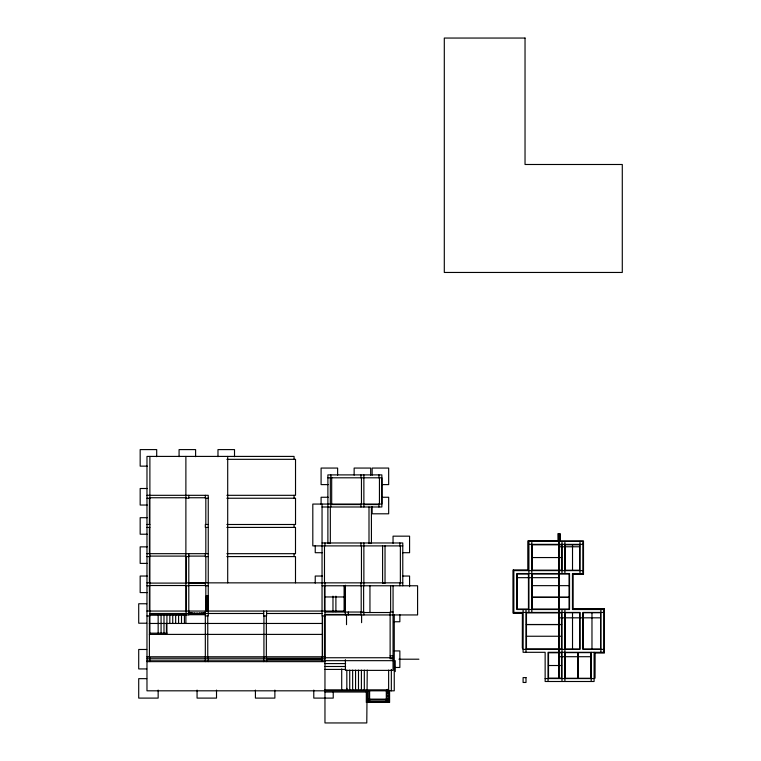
<?xml version="1.0" encoding="UTF-8"?>
<svg xmlns="http://www.w3.org/2000/svg" width="761" height="761" viewBox="0 0 761 761"><rect width="100%" height="100%" fill="white"/><g stroke="black" fill="none" stroke-linecap="round" stroke-linejoin="round"><path stroke-width="1.14" d="M528.905 612.434L528.914 541.432L582.907 541.432L582.907 573.528L572.453 573.528L572.453 609.523L603.815 609.523L603.815 652.31L548.053 652.31L548.053 681.495M226.873 459.33L295.525 459.33L295.525 495.316L226.873 495.316M147.254 466.141L140.167 466.141L140.167 449.599L156.699 449.599L156.699 456.686M327.886 477.803L381.879 477.803L381.879 504.067L312.809 504.067L312.809 545.894L402.788 545.894M328.172 484.605L321.094 484.605L321.094 468.063L337.627 468.063L337.627 475.149M381.584 484.605L388.671 484.605L388.671 468.063L372.139 468.063L372.139 475.149M147.254 488.505L140.167 488.505L140.167 505.038L147.254 505.038M146.978 495.316L208.248 495.316L208.248 615.925L205.327 615.925M328.172 497.256L321.094 497.256L321.094 504.343M381.584 497.256L388.671 497.256L388.671 513.799L372.139 513.799L372.139 506.712M149.888 497.751L185.884 497.751M188.795 497.751L205.327 497.751M146.978 498.236L149.888 498.236M185.884 498.236L188.795 498.236L188.795 495.316M208.248 498.236L205.327 498.236L205.327 495.316M226.873 498.236L295.525 498.236L295.525 524.491L226.873 524.491M330.816 504.553L360.971 504.553M363.882 504.553L378.959 504.553M322.046 506.988L381.86 506.988L381.86 474.893L327.886 474.893L327.896 543.459L330.331 543.459L330.331 506.988M147.254 517.689L140.167 517.689L140.167 534.222L147.254 534.222M146.978 524.491L149.888 524.491M208.248 524.491L205.327 524.491L205.327 527.411L208.248 527.411M146.978 527.411L149.888 527.411M226.873 527.411L295.496 527.411L295.496 553.675L226.873 553.675M557.927 540.776L528.153 540.776L528.153 569.903L513.237 569.903L513.237 613.176L522.446 613.176L522.446 648.229L522.512 613.1L513.304 613.1L513.304 569.97M322.046 542.973L402.778 542.973L402.778 585.77M528.905 544.353L582.907 544.353M532.291 544.819L561.532 544.819L561.532 570.151L532.291 570.151M565.299 544.819L579.597 544.819M147.254 546.864L140.167 546.864L140.167 563.397L147.254 563.397M558.869 546.769L579.597 546.769M322.322 552.705L315.235 552.705L315.235 545.618M402.493 552.705L409.58 552.705L409.58 536.163L393.047 536.163L393.047 543.249M146.978 553.675L208.248 553.675M149.888 556.101L185.884 556.101M188.795 556.101L205.327 556.101M146.978 556.586L149.888 556.586M185.884 556.586L188.795 556.586M208.248 556.586L205.327 556.586L205.327 553.675M226.873 556.586L295.496 556.586L295.496 582.85M532.215 557.556L561.608 557.556M582.907 570.617L513.846 570.617L513.846 612.434L579.987 612.434L579.987 649.399L523.092 649.399M532.291 573.975L569.076 573.975L569.076 609.057L532.291 609.057L532.215 573.908M583.421 574.232L573.128 574.232L573.128 608.867L604.32 608.867M573.204 574.308L583.497 574.308L583.497 540.9L560.001 540.966L560.001 533.632M147.254 576.039L140.167 576.039L140.167 592.581L147.254 592.581M322.322 576.039L315.235 576.039L315.235 583.126M402.493 576.039L409.58 576.039L409.58 586.674M517.157 577.666L558.869 577.666M146.978 582.85L149.888 582.85M185.884 582.85L402.788 582.85M149.888 583.097L185.884 583.097M188.795 583.097L205.327 583.097M149.888 585.523L185.884 585.523M188.795 585.523L205.327 585.523M532.215 585.647L569.152 585.647M146.978 585.77L149.888 585.77M185.884 585.77L188.795 585.77M208.248 585.77L205.327 585.77L205.327 582.85M322.046 585.77L417.589 585.77L417.589 614.945L324.966 614.945M206.26 596.025L207.81 596.025M206.26 596.557L207.81 596.557M324.966 596.957L345.561 596.957M206.26 597.109L207.81 597.109M206.26 597.927L207.81 597.927M206.26 598.65L207.81 598.65M206.26 599.392L207.81 599.392M206.26 600.372L207.81 600.372M206.26 601.447L207.81 601.447M206.26 602.845L207.81 602.845M146.721 603.758L138.711 603.758L138.711 623.211L146.721 623.211M206.26 604.377L207.81 604.377M206.26 605.908L207.81 605.908M206.26 607.088L207.81 607.088M206.26 607.896L207.81 607.896M206.26 608.695L207.81 608.695M573.204 608.79L604.386 608.79L604.386 653.062L594.741 652.995L594.741 678.451L594.807 653.062M206.26 609.38L207.81 609.38M206.26 610.17L207.81 610.17M206.26 610.798L207.81 610.798M146.978 611.054L345.389 611.054M324.985 612.034L363.872 612.034L363.882 614.945M393.066 612.034L390.127 612.034L390.127 658.712L393.047 658.712M603.815 612.434L582.907 612.434L582.907 649.399L603.815 649.399M363.882 612.519L390.146 612.519M149.888 613.49L263.687 613.49M266.607 613.49L322.046 613.49M324.985 614.46L360.971 614.46M149.888 614.707L185.884 614.707M188.795 614.707L205.327 614.707M149.888 614.945L188.795 614.945L188.795 613.005M146.978 615.925L149.888 615.925M324.966 615.925L322.046 615.925L322.046 504.067M558.869 617.827L600.505 617.827M393.951 621.756L399.858 621.756L399.858 614.669M149.213 623.459L322.597 623.459M526.393 624.496L561.608 624.496M526.393 624.572L561.608 624.572M150.079 633.181L167.097 633.181M149.346 634.398L322.597 634.398M526.393 636.244L561.608 636.244M146.721 649.475L138.711 649.475L138.711 668.929L146.721 668.929M393.951 650.931L399.858 650.931L399.858 667.473L395.13 667.473M390.127 655.801L393.047 655.801M558.869 656.705L590.783 656.705M146.978 656.772L324.966 656.772M324.966 657.742L393.047 657.742M146.978 658.227L324.966 658.227M266.607 659.207L322.046 659.207M398.954 659.207L418.911 659.207M146.978 660.177L324.966 660.177M324.671 660.662L393.047 660.662M146.978 661.632L324.966 661.632M324.671 663.582L345.646 663.582M548.443 665.514L561.608 665.514M324.671 666.493L345.646 666.493M324.671 669.414L345.646 669.414M545.142 678.574L594.094 678.574M146.721 678.66L138.711 678.66L138.711 698.103L158.155 698.103L158.155 690.094M324.671 689.837L388.633 689.837L387.282 689.371M325.033 692.025L366.307 692.025M387.178 692.757L388.633 692.757M387.178 695.678L388.633 695.678M387.178 698.598L388.633 698.598M367.24 699.131L387.444 699.131M367.24 700.053L387.444 700.053M367.24 701.509L388.633 701.509M578.018 652.7L578.113 678.184M577.875 652.7L577.97 678.184M600.895 609.523L600.895 652.31M594.094 652.31L594.094 681.495L545.142 681.495L545.142 652.31L523.092 652.31L523.092 609.523M591.972 612.824L591.972 649.009M591.173 652.31L591.173 681.495M579.987 541.432L579.987 573.528M579.673 544.743L579.597 570.227L565.299 570.227L565.299 544.743M572.519 544.743L572.519 570.227M572.519 612.824L572.519 649.009M565.375 544.743L565.375 570.227M564.909 541.432L564.909 573.528M564.909 609.523L564.909 681.495M561.989 541.432L561.989 573.528M561.989 609.523L561.989 681.495M561.685 544.743L561.685 570.227M560.077 533.918L560.077 540.9M558.964 533.632L558.964 678.184M558.869 533.632L558.869 678.184M557.927 533.632L558.003 540.852L528.22 540.852L528.22 569.97M532.291 544.743L532.291 570.227M531.825 541.432L531.825 612.434M526.003 609.523L526.003 652.31M400.362 545.894L400.362 582.85M399.858 542.973L399.858 545.894M399.858 582.85L399.858 585.77M395.235 660.662L395.235 671.602M394.255 614.945L394.255 690.817L146.978 690.817L146.978 456.41L294.069 456.41L294.069 459.33M393.066 585.77L393.047 670.384L345.389 670.384L345.389 659.692M391.335 669.48L391.335 690.817M390.631 585.77L390.631 612.034M389.594 690.988L389.594 702.432L366.317 702.432L366.317 690.988M388.633 670.089L388.633 702.432M387.178 689.837L387.178 701.509M386.293 690.988L386.293 702.432M385.028 545.894L385.028 583.335L382.593 583.335L382.593 545.894M379.444 477.803L379.444 504.067M378.949 474.893L378.949 477.803M378.949 504.067L378.949 506.988M371.416 506.988L371.435 543.459L368.999 543.459L368.999 506.988M370.674 475.149L370.674 468.063L354.141 468.063L354.141 475.149M369.951 585.77L369.951 612.615M369.618 690.988L369.618 702.432M368.695 690.978L368.695 700.053M367.24 670.089L366.783 722.95L324.966 722.95L324.966 582.85M367.24 690.978L367.24 702.432M364.319 670.089L364.319 689.837M363.872 474.893L363.882 506.988M363.872 542.973L363.872 585.77M363.625 585.77L363.625 612.519L361.199 612.519L361.199 585.77M361.599 614.945L361.599 622.669M361.456 477.803L361.456 504.067M361.456 545.894L361.456 582.85M361.399 670.089L361.399 689.837M360.952 474.893L360.952 477.803M360.952 504.067L360.971 506.988M360.952 542.973L360.952 545.894M360.952 582.85L360.952 585.77M360.952 612.034L360.952 614.945M358.488 670.089L358.488 689.837M355.568 670.089L355.568 689.837M352.647 670.089L352.647 689.837M349.727 670.089L349.727 689.837M348.31 612.034L348.31 614.945M346.845 688.382L346.845 689.837L346.816 670.089M346.521 614.945L346.521 624.676M345.408 585.228L345.408 612.034M345.285 585.77L345.285 614.945M344.096 585.77L344.096 611.444M341.708 668.929L341.708 689.837M335.896 596.148L335.896 611.739M333.232 691.245L333.232 698.103L313.779 698.103L313.779 690.094M332.976 596.148L332.976 611.739M331.682 477.223L331.682 504.067M330.816 474.893L330.816 477.803M330.797 504.067L330.816 506.988M330.331 477.803L330.331 504.067M324.966 542.973L324.966 545.894M324.719 615.925L324.719 656.772M324.49 545.894L324.49 582.85M324.481 585.77L324.49 611.054M322.531 615.925L322.531 656.772M322.293 615.925L322.293 656.772M322.046 657.742L322.046 661.632M294.069 495.316L294.069 498.236M294.069 524.491L294.069 527.411M294.069 553.675L294.069 556.586M274.873 690.094L274.873 698.103L255.42 698.103L255.42 690.094M266.607 611.054L266.607 615.925L263.687 615.925L263.687 611.054M266.607 657.742L266.607 661.632M266.36 615.925L266.36 656.772M263.934 615.925L263.934 656.772M263.687 656.772L263.687 661.632M234.512 456.686L234.512 449.599L217.979 449.599L217.979 456.686M227.701 456.41L227.701 582.85M216.514 690.094L216.514 698.103L197.061 698.103L197.061 690.094M208.248 657.742L208.248 661.632M207.686 595.815L207.686 611.207M207.763 615.925L207.763 656.772M207.258 595.815L207.258 611.207M206.849 595.815L206.849 611.207M206.383 595.815L206.383 611.207M205.822 498.236L205.822 524.491M205.822 527.411L205.822 553.675M205.822 556.586L205.822 582.85M205.822 585.77L205.822 611.054M205.327 611.054L205.327 656.772M205.327 657.742L205.327 661.632M204.861 612.71L204.861 614.27M204.252 612.71L204.252 614.27M203.615 612.71L203.615 614.27M202.845 612.71L202.845 614.27M201.836 612.71L201.836 614.27M200.914 612.71L200.914 614.27M199.601 612.71L199.601 614.27M197.85 612.71L197.85 614.27M196.062 612.71L196.062 614.27M195.606 456.686L195.606 449.599L179.073 449.599L179.073 456.686M194.397 612.71L194.397 614.27M192.971 612.71L192.971 614.27M191.981 612.71L191.981 614.27M191.239 612.71L191.239 614.27M190.516 612.71L190.516 614.27M189.708 612.71L189.708 614.27M189.147 612.71L189.147 614.27M188.795 553.675L188.795 612.034M188.623 612.71L188.623 614.27M186.369 556.586L186.369 582.85M186.369 585.77L186.369 612.034M185.884 456.41L185.884 611.854M185.884 613.005L185.884 623.459M184.419 614.945L184.419 623.459M181.499 614.945L181.499 623.459M178.588 614.945L178.588 623.459M175.667 614.945L175.667 623.459M172.747 614.945L172.747 623.459M169.827 614.945L169.827 623.459M166.916 614.945L166.916 633.181M166.431 623.459L166.431 634.398M163.996 614.945L163.996 633.181M161.075 614.945L161.075 633.181M158.155 614.945L158.164 633.181M149.888 456.41L149.888 634.598M149.888 657.742L149.888 661.632M149.403 498.236L149.403 524.491M149.403 527.411L149.403 553.675M149.403 556.586L149.403 582.85M149.403 585.77L149.403 611.054M149.403 615.925L149.403 656.772M525.033 38.05L444.3 38.05L444.3 272.457L622.289 272.457L622.289 164.49L525.033 164.49L525.033 38.05M569.542 573.528L516.767 573.528L516.767 609.523L569.542 609.523L569.542 573.528M528.448 573.994L517.223 573.994L517.223 609.057L528.448 609.057L528.448 573.994M569.152 597.252L532.215 597.252L569.152 597.318M579.673 612.748L565.223 612.748L565.223 649.076L579.673 649.076L579.673 612.748M600.581 612.748L583.221 612.748L583.221 649.076L600.581 649.076L600.581 612.748M561.532 612.9L526.469 612.9L526.469 648.933L561.532 648.933L561.532 612.9M590.859 652.634L565.223 652.634L565.223 678.26L590.859 678.26L590.859 652.634M561.532 652.776L548.519 652.776L548.519 678.118L561.532 678.118L561.532 652.776M526.003 677.604L523.092 677.604L523.092 682.465L526.003 682.465L526.003 677.604"/></g></svg>
